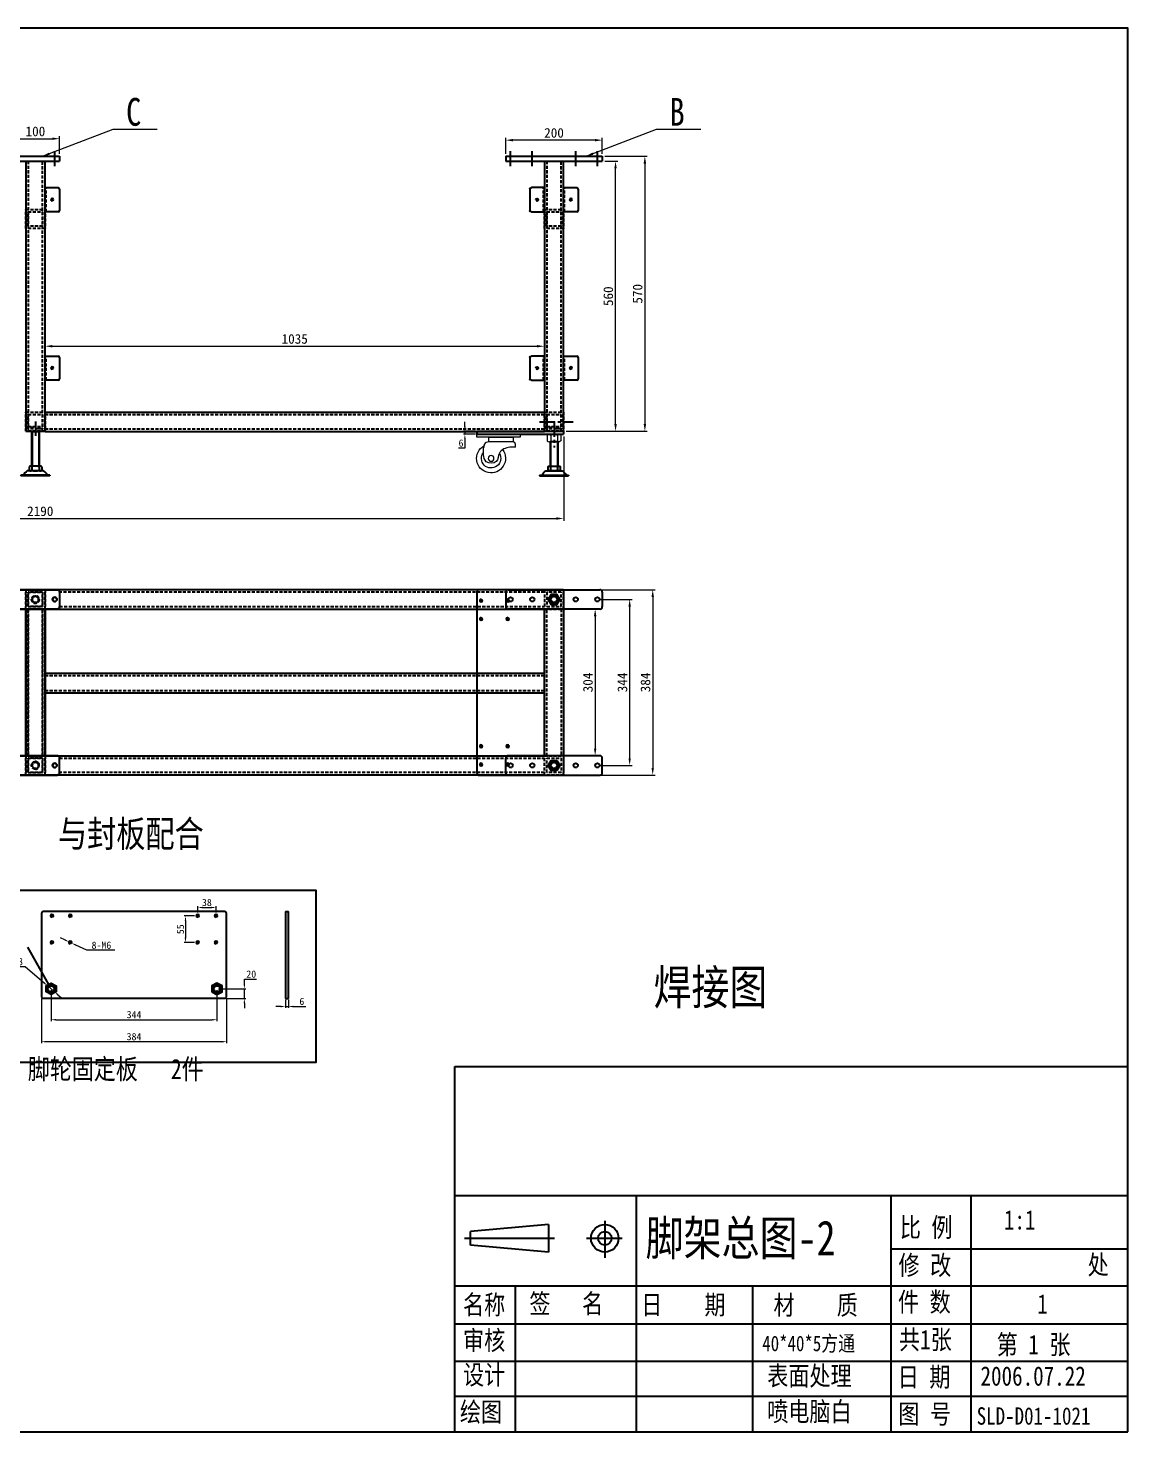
# Model space of a CAD drawing. Header units: millimetres. Extents: x -11986 to -4063, y -41123 to -36325.
# Drawn here: x -6343 to -4063, y -39234 to -36325 of the extents above; entities that cross this region are included whole.
import ezdxf

# ---------------------------------------------------------------- set-up
doc = ezdxf.new("R2010")
doc.units = ezdxf.units.MM
doc.linetypes.add('CENTER', pattern=[50.8, 31.75, -6.35, 6.35, -6.35])
doc.linetypes.add('DASHED2', pattern=[9.525, 6.35, -3.175])
doc.layers.add('DAS', color=4, linetype='DASHED2')
doc.layers.add('sol', color=7, linetype='Continuous', lineweight=20)
doc.styles.add('宋体', font='', dxfattribs={"width": 0.8})
doc.styles.get('宋体').set_extended_font_data('SimSun')
doc.dimstyles.new('ISO-25', dxfattribs={"dimtxt": 5, "dimasz": 4, "dimexe": 1.25, "dimexo": 1, "dimgap": 1, "dimtad": 1, "dimtoh": 1, "dimtxsty": 'Standard', "dimcen": 2.5, "dimclrd": 5, "dimclre": 5, "dimadec": 0, "dimazin": 0, "dimtfac": 1, "dimtmove": 0, "dimatfit": 3, "dimfxl": 1, "dimlwd": 9, "dimlwe": 9, "dimarcsym": 0})
doc.dimstyles.new('ISO-25$0', dxfattribs={"dimtxt": 2.5, "dimasz": 1.5, "dimexe": 1.25, "dimexo": 0.625, "dimtad": 1, "dimdec": 1, "dimzin": 1, "dimdsep": 46, "dimtxsty": 'Standard', "dimcen": 2.5, "dimclrd": 6, "dimclre": 6, "dimclrt": 6, "dimadec": 0, "dimazin": 0, "dimtfac": 1, "dimtdec": 4, "dimtmove": 0, "dimatfit": 3, "dimfxl": 1, "dimtolj": 1, "dimtzin": 0, "dimlwd": 9, "dimlwe": 9, "dimarcsym": 0})
doc.dimstyles.new('ISO-25$3', dxfattribs={"dimtxt": 5, "dimasz": 5, "dimexe": 3, "dimexo": 0.1, "dimtad": 1, "dimtih": 1, "dimtoh": 1, "dimdsep": 46, "dimtxsty": 'Standard', "dimcen": 2.5, "dimclrd": 5, "dimclre": 5, "dimadec": 0, "dimazin": 0, "dimtfac": 1, "dimtmove": 0, "dimatfit": 3, "dimfxl": 1, "dimarcsym": 0})

# ---------------------------------------------------------------- blocks, each defined once
blk = doc.blocks.new('A$C7281443F')
at = {"color": 1, "linetype": 'CENTER'}
for p, q in [((10, 559), (10, 590.1)), ((90, 559), (90, 590.1)), ((50, 29.9), (50, 0))]:
    blk.add_line(p, q, dxfattribs=at)
for p, q in [((0, 579.5), (100, 579.5)), ((0, 579.5), (0, 569.5)), ((0, 569.5), (100, 569.5)), ((30, 569.5), (30, 9.5)), ((70, 9.5), (70, 569.5)), ((100, 579.5), (100, 569.5)), ((30, 9.5), (70, 9.5))]:
    blk.add_line(p, q)
at = {"layer": 'DAS'}
for p, q in [((35, 569.5), (35, 9.5)), ((65, 9.5), (65, 569.5)), ((35, 19.5), (65, 19.5)), ((42, 19.5), (42, 9.5)), ((43.5, 19.5), (43.5, 9.5)), ((56.5, 19.5), (56.5, 9.5)), ((58, 19.5), (58, 9.5))]:
    blk.add_line(p, q, dxfattribs=at)
for points in [[(30, 469.5), (70, 469.5), (70, 429.5), (30, 429.5)], [(35, 464.5), (65, 464.5), (65, 434.5), (35, 434.5)], [(30, 49.5), (70, 49.5), (70, 9.5), (30, 9.5)], [(35, 44.5), (65, 44.5), (65, 14.5), (35, 14.5)]]:
    blk.add_lwpolyline(points, close=True, dxfattribs=at)
blk = doc.blocks.new('A$C2508060A')
for p, q in [((0, 5), (0, 95)), ((5, 100), (35, 100)), ((40, 95), (40, 5)), ((344, 95), (344, 5)), ((379, 100), (349, 100)), ((384, 5), (384, 95)), ((40, 70), (344, 70)), ((344, 30), (40, 30)), ((5, 0), (35, 0)), ((379, 0), (349, 0))]:
    blk.add_line(p, q)
for centre in [(20, 90), (20, 90), (364, 90), (20, 10), (364, 10)]:
    blk.add_circle(centre, 4.5)
for centre, start, end in [((5, 95), 90, 180), ((35, 95), 0, 90), ((349, 95), 90, 180), ((379, 95), 0, 90), ((5, 5), 180, 270), ((35, 5), 270, 0), ((349, 5), 180, 270), ((379, 5), 270, 0)]:
    blk.add_arc(centre, 5, start, end)
at = {"layer": 'DAS'}
for p, q in [((40, 65), (344, 65)), ((344, 35), (40, 35))]:
    blk.add_line(p, q, dxfattribs=at)
for points in [[(40, 30), (40, 70), (0, 70), (0, 30)], [(35, 35), (35, 65), (5, 65), (5, 35)], [(344, 30), (344, 70), (384, 70), (384, 30)], [(349, 35), (349, 65), (379, 65), (379, 35)]]:
    blk.add_lwpolyline(points, close=True, dxfattribs=at)
for centre in [(20, 50), (364, 50)]:
    blk.add_circle(centre, 6.5, dxfattribs=at)
for centre, start, end in [((20, 50), 180, 90), ((364, 50), 90, 0)]:
    blk.add_arc(centre, 8, start, end, dxfattribs=at)
blk = doc.blocks.new('A$C43643EE8')
for p, q in [((22, 92), (22, 20)), ((22, 92), (38, 92)), ((23, 92), (23, 20)), ((37, 92), (37, 20)), ((38, 92), (38, 20)), ((0, 1), (0, 0)), ((60, 1), (0, 1)), ((60, 0), (0, 0)), ((47, 10), (13, 10)), ((17, 18.5), (17, 11.5)), ((40.4, 20), (19.8, 20)), ((40.3, 20), (19.8, 20)), ((22.5, 18.5), (22.5, 11.5)), ((37.5, 18.5), (37.5, 11.5)), ((43, 18.5), (43, 11.5)), ((60, 1), (60, 0))]:
    blk.add_line(p, q)
for centre, radius, start, end in [((23.7, -7.5), 20.5, 121.3122, 155.4208), ((19.8, 16.7), 3.27, 32.7791, 147.2209), ((19.8, 13.3), 3.27, 212.7791, 327.2209), ((30, 0.5), 19.5, 67.3801, 112.6199), ((30, 29.5), 19.5, 247.3801, 292.6199), ((40.3, 16.7), 3.27, 32.7791, 147.2209), ((40.3, 13.3), 3.27, 212.7791, 327.2209), ((36.3, -7.5), 20.5, 24.5792, 58.6878)]:
    blk.add_arc(centre, radius, start, end)
blk = doc.blocks.new('*D1993')
at = {"color": 5, "lineweight": 9, "transparency": 16777216}
for p, q in [((-6377.6, -36585.6), (-6377.6, -36549.1)), ((-6362.6, -36554.1), (-6292.6, -36554.1)), ((-6277.6, -36585.6), (-6277.6, -36549.1))]:
    blk.add_line(p, q, dxfattribs=at)
at = {"color": 5, "transparency": 16777216}
for points in [[(-6362.6, -36551.6), (-6362.6, -36556.6), (-6377.6, -36554.1)], [(-6292.6, -36551.6), (-6292.6, -36556.6), (-6277.6, -36554.1)]]:
    blk.add_solid(points, dxfattribs=at)
at = {"layer": 'Defpoints', "color": 0, "transparency": 16777216}
for p in [(-6277.6, -36554.1), (-6377.6, -36590.6), (-6277.6, -36590.6)]:
    blk.add_point(p, dxfattribs=at)
at = {"color": 0, "transparency": 16777216, "insert": (-6327.6, -36539.1), "char_height": 20, "attachment_point": 5}
blk.add_mtext('100', dxfattribs=at)
blk = doc.blocks.new('*D1994')
at = {"color": 5, "lineweight": 9, "transparency": 16777216}
for p, q in [((-6307.6, -37115.6), (-6307.6, -36979.2)), ((-6292.6, -36984.2), (-5287.6, -36984.2)), ((-5272.6, -37115.6), (-5272.6, -36979.2))]:
    blk.add_line(p, q, dxfattribs=at)
at = {"color": 5, "transparency": 16777216}
for points in [[(-6292.6, -36981.7), (-6292.6, -36986.7), (-6307.6, -36984.2)], [(-5287.6, -36981.7), (-5287.6, -36986.7), (-5272.6, -36984.2)]]:
    blk.add_solid(points, dxfattribs=at)
at = {"layer": 'Defpoints', "color": 0, "transparency": 16777216}
for p in [(-5272.6, -36984.2), (-6307.6, -37120.6), (-5272.6, -37120.6)]:
    blk.add_point(p, dxfattribs=at)
at = {"color": 0, "transparency": 16777216, "insert": (-5790.1, -36969.2), "char_height": 20, "attachment_point": 5}
blk.add_mtext('1035', dxfattribs=at)
blk = doc.blocks.new('*D1995')
at = {"color": 5, "lineweight": 9, "transparency": 16777216}
for p, q in [((-5948.2, -38316), (-5891.5, -38316)), ((-5894.5, -38306), (-5894.5, -38296)), ((-5894.5, -38296), (-5869, -38296)), ((-5894.5, -38336), (-5894.5, -38316)), ((-5931.2, -38336), (-5891.5, -38336)), ((-5894.5, -38346), (-5894.5, -38356))]:
    blk.add_line(p, q, dxfattribs=at)
at = {"color": 5, "transparency": 16777216}
for points in [[(-5896.1, -38306), (-5892.8, -38306), (-5894.5, -38316)], [(-5896.1, -38346), (-5892.8, -38346), (-5894.5, -38336)]]:
    blk.add_solid(points, dxfattribs=at)
at = {"layer": 'Defpoints', "color": 0, "transparency": 16777216}
for p in [(-5951.2, -38316), (-5934.2, -38336), (-5894.5, -38336)]:
    blk.add_point(p, dxfattribs=at)
at = {"color": 0, "transparency": 16777216, "insert": (-5880.2, -38285.5), "char_height": 15, "attachment_point": 5}
blk.add_mtext('20', dxfattribs=at)
blk = doc.blocks.new('*D1996')
at = {"color": 5, "lineweight": 9, "transparency": 16777216}
for p, q in [((-6315.2, -38336), (-6315.2, -38428.6)), ((-5931.2, -38336), (-5931.2, -38428.6)), ((-5941.2, -38425.6), (-6305.2, -38425.6))]:
    blk.add_line(p, q, dxfattribs=at)
at = {"color": 5, "transparency": 16777216}
for points in [[(-6305.2, -38423.9), (-6305.2, -38427.2), (-6315.2, -38425.6)], [(-5941.2, -38423.9), (-5941.2, -38427.2), (-5931.2, -38425.6)]]:
    blk.add_solid(points, dxfattribs=at)
at = {"layer": 'Defpoints', "color": 0, "transparency": 16777216}
for p in [(-6315.2, -38333), (-5931.2, -38333), (-6315.2, -38425.6)]:
    blk.add_point(p, dxfattribs=at)
at = {"color": 0, "transparency": 16777216, "insert": (-6123.2, -38415.1), "char_height": 15, "attachment_point": 5}
blk.add_mtext('384', dxfattribs=at)
blk = doc.blocks.new('*D1969')
at = {"color": 5, "lineweight": 9, "transparency": 16777216}
for p, q in [((-6295.2, -38319), (-6295.2, -38383)), ((-5951.2, -38319), (-5951.2, -38383)), ((-6285.2, -38380), (-5961.2, -38380))]:
    blk.add_line(p, q, dxfattribs=at)
at = {"color": 5, "transparency": 16777216}
for points in [[(-6285.2, -38378.4), (-6285.2, -38381.7), (-6295.2, -38380)], [(-5961.2, -38378.4), (-5961.2, -38381.7), (-5951.2, -38380)]]:
    blk.add_solid(points, dxfattribs=at)
at = {"layer": 'Defpoints', "color": 0, "transparency": 16777216}
for p in [(-6295.2, -38316), (-5951.2, -38316), (-5951.2, -38380)]:
    blk.add_point(p, dxfattribs=at)
at = {"color": 0, "transparency": 16777216, "insert": (-6123.2, -38369.5), "char_height": 15, "attachment_point": 5}
blk.add_mtext('344', dxfattribs=at)
blk = doc.blocks.new('*D2002')
at = {"color": 5, "lineweight": 9, "transparency": 16777216}
for p, q in [((-5809.3, -38339), (-5809.3, -38355.6)), ((-5803.3, -38339), (-5803.3, -38355.6)), ((-5819.3, -38352.6), (-5829.3, -38352.6)), ((-5809.3, -38352.6), (-5803.3, -38352.6)), ((-5793.3, -38352.6), (-5767.3, -38352.6))]:
    blk.add_line(p, q, dxfattribs=at)
at = {"color": 5, "transparency": 16777216}
for points in [[(-5819.3, -38351), (-5819.3, -38354.3), (-5809.3, -38352.6)], [(-5793.3, -38351), (-5793.3, -38354.3), (-5803.3, -38352.6)]]:
    blk.add_solid(points, dxfattribs=at)
at = {"layer": 'Defpoints', "color": 0, "transparency": 16777216}
for p in [(-5809.3, -38336), (-5803.3, -38336), (-5803.3, -38352.6)]:
    blk.add_point(p, dxfattribs=at)
at = {"color": 0, "transparency": 16777216, "insert": (-5775.3, -38342.1), "char_height": 15, "attachment_point": 5}
blk.add_mtext('6', dxfattribs=at)
blk = doc.blocks.new('*D1970')
at = {"color": 5, "lineweight": 9, "transparency": 16777216}
for p, q in [((-6266.5, -38214.6), (-6275.5, -38210.3)), ((-6257.5, -38218.9), (-6253, -38221)), ((-6221.3, -38236.1), (-6243.9, -38225.3)), ((-6163.3, -38236.1), (-6221.3, -38236.1))]:
    blk.add_line(p, q, dxfattribs=at)
at = {"color": 5, "transparency": 16777216}
for points in [[(-6265.8, -38213.1), (-6267.2, -38216.1), (-6257.5, -38218.9)], [(-6243.2, -38223.8), (-6244.6, -38226.8), (-6253, -38221)]]:
    blk.add_solid(points, dxfattribs=at)
at = {"layer": 'Defpoints', "color": 0, "transparency": 16777216}
for p in [(-6257.5, -38218.9), (-6253, -38221)]:
    blk.add_point(p, dxfattribs=at)
at = {"color": 0, "transparency": 16777216, "insert": (-6190.8, -38225.6), "char_height": 15, "attachment_point": 5}
blk.add_mtext('8-M6', dxfattribs=at)
blk = doc.blocks.new('*D2003')
at = {"color": 5, "lineweight": 9, "transparency": 16777216}
for p, q in [((-5998.1, -38165), (-6019.5, -38165)), ((-6016.5, -38175), (-6016.5, -38210)), ((-5998.1, -38220), (-6019.5, -38220))]:
    blk.add_line(p, q, dxfattribs=at)
at = {"color": 5, "transparency": 16777216}
for points in [[(-6018.2, -38175), (-6014.9, -38175), (-6016.5, -38165)], [(-6018.2, -38210), (-6014.9, -38210), (-6016.5, -38220)]]:
    blk.add_solid(points, dxfattribs=at)
at = {"layer": 'Defpoints', "color": 0, "transparency": 16777216}
for p in [(-5995.1, -38165), (-6016.5, -38220), (-5995.1, -38220)]:
    blk.add_point(p, dxfattribs=at)
at = {"color": 0, "transparency": 16777216, "insert": (-6027, -38192.5), "char_height": 15, "attachment_point": 5, "rotation": 90}
blk.add_mtext('55', dxfattribs=at)
blk = doc.blocks.new('*D2004')
at = {"color": 5, "lineweight": 9, "transparency": 16777216}
for p, q in [((-5991.2, -38158.1), (-5991.2, -38144.5)), ((-5981.2, -38147.5), (-5963.2, -38147.5)), ((-5953.2, -38158.1), (-5953.2, -38144.5))]:
    blk.add_line(p, q, dxfattribs=at)
at = {"color": 5, "transparency": 16777216}
for points in [[(-5981.2, -38145.8), (-5981.2, -38149.1), (-5991.2, -38147.5)], [(-5963.2, -38145.8), (-5963.2, -38149.1), (-5953.2, -38147.5)]]:
    blk.add_solid(points, dxfattribs=at)
at = {"layer": 'Defpoints', "color": 0, "transparency": 16777216}
for p in [(-5991.2, -38161.1), (-5953.2, -38147.5), (-5953.2, -38161.1)]:
    blk.add_point(p, dxfattribs=at)
at = {"color": 0, "transparency": 16777216, "insert": (-5972.2, -38137), "char_height": 15, "attachment_point": 5}
blk.add_mtext('38', dxfattribs=at)
blk = doc.blocks.new('*D2005')
at = {"color": 5, "lineweight": 9, "transparency": 16777216}
for p, q in [((-6416.6, -38270), (-6348.6, -38270)), ((-6348.6, -38270), (-6309.6, -38303.6)), ((-6288.4, -38321.8), (-6302, -38310.1)), ((-6280.8, -38328.4), (-6273.2, -38334.9))]:
    blk.add_line(p, q, dxfattribs=at)
at = {"color": 5, "transparency": 16777216}
for points in [[(-6308.5, -38302.3), (-6310.7, -38304.8), (-6302, -38310.1)], [(-6279.7, -38327.1), (-6281.9, -38329.6), (-6288.4, -38321.8)]]:
    blk.add_solid(points, dxfattribs=at)
at = {"layer": 'Defpoints', "color": 0, "transparency": 16777216}
for p in [(-6302, -38310.1), (-6288.4, -38321.8)]:
    blk.add_point(p, dxfattribs=at)
at = {"color": 0, "transparency": 16777216, "insert": (-6384.1, -38259.5), "char_height": 15, "attachment_point": 5}
blk.add_mtext('2-∅18', dxfattribs=at)
blk = doc.blocks.new('A$C3BF5198F')
for p, q in [((3, 180), (0, 177)), ((0, 177), (0, 3)), ((381, 180), (3, 180)), ((384, 177), (381, 180)), ((384, 3), (384, 177)), ((0, 3), (3, 0)), ((381, 0), (384, 3)), ((381, 0), (3, 0))]:
    blk.add_line(p, q)
at = {"color": 1}
for p, q in [((22, 174.9), (22, 167.6)), ((60, 174.9), (60, 167.6)), ((324, 174.9), (324, 167.6)), ((362, 174.9), (362, 167.6)), ((25.9, 171), (18.7, 171)), ((63.9, 171), (56.7, 171)), ((320.1, 171), (327.3, 171)), ((358.1, 171), (365.3, 171)), ((22, 119.9), (22, 112.6)), ((60, 119.9), (60, 112.6)), ((324, 119.9), (324, 112.6)), ((362, 119.9), (362, 112.6)), ((25.9, 116), (18.7, 116)), ((63.9, 116), (56.7, 116)), ((320.1, 116), (327.3, 116)), ((358.1, 116), (365.3, 116))]:
    blk.add_line(p, q, dxfattribs=at)
for points in [[(30.4, 14), (20, 8), (9.6, 14), (9.6, 26), (20, 32), (30.4, 26)], [(353.6, 14), (364, 8), (374.4, 14), (374.4, 26), (364, 32), (353.6, 26)]]:
    blk.add_lwpolyline(points, close=True)
for centre, radius in [((22, 171), 2.1), ((60, 171), 2.1), ((324, 171), 2.1), ((362, 171), 2.1), ((22, 116), 2.1), ((60, 116), 2.1), ((324, 116), 2.1), ((362, 116), 2.1), ((20, 20), 9), ((20, 20), 6.5), ((364, 20), 9), ((364, 20), 6.5)]:
    blk.add_circle(centre, radius)
for centre, radius, start, end in [((22, 171), 3, 0, 270), ((60, 171), 3, 0, 270), ((324, 171), 3, 0, 270), ((362, 171), 3, 0, 270), ((22, 116), 3, 0, 270), ((60, 116), 3, 0, 270), ((324, 116), 3, 0, 270), ((362, 116), 3, 0, 270), ((20, 20), 7, 90, 0), ((364, 20), 7, 180, 90)]:
    blk.add_arc(centre, radius, start, end)
blk = doc.blocks.new('*D2006')
at = {"color": 5, "lineweight": 9, "transparency": 16777216}
for p, q in [((-5437.4, -37150.6), (-5437.4, -37140.6)), ((-5415.6, -37160.6), (-5440.4, -37160.6)), ((-5415.6, -37166.6), (-5440.4, -37166.6)), ((-5437.4, -37160.6), (-5437.4, -37166.6)), ((-5437.4, -37176.6), (-5437.4, -37195.5)), ((-5437.4, -37195.5), (-5450.4, -37195.5))]:
    blk.add_line(p, q, dxfattribs=at)
at = {"color": 5, "transparency": 16777216}
for points in [[(-5439, -37150.6), (-5435.7, -37150.6), (-5437.4, -37160.6)], [(-5439, -37176.6), (-5435.7, -37176.6), (-5437.4, -37166.6)]]:
    blk.add_solid(points, dxfattribs=at)
at = {"layer": 'Defpoints', "color": 0, "transparency": 16777216}
for p in [(-5437.4, -37160.6), (-5412.6, -37160.6), (-5412.6, -37166.6)]:
    blk.add_point(p, dxfattribs=at)
at = {"color": 0, "transparency": 16777216, "insert": (-5445.4, -37185), "char_height": 15, "attachment_point": 5}
blk.add_mtext('6', dxfattribs=at)
blk = doc.blocks.new('A$C39513CAB')
for p, q in [((22, 70), (22, 20)), ((22, 70), (38, 70)), ((23, 70), (23, 20)), ((37, 70), (37, 20)), ((38, 70), (38, 20)), ((0, 1), (0, 0)), ((60, 1), (0, 1)), ((60, 0), (0, 0)), ((47, 10), (13, 10)), ((17, 18.5), (17, 11.5)), ((40.4, 20), (19.8, 20)), ((40.2, 20), (19.8, 20)), ((22.5, 18.5), (22.5, 11.5)), ((37.5, 18.5), (37.5, 11.5)), ((43, 18.5), (43, 11.5)), ((60, 1), (60, 0))]:
    blk.add_line(p, q)
for centre, radius, start, end in [((23.7, -7.5), 20.5, 121.3122, 155.4208), ((19.8, 16.7), 3.27, 32.7791, 147.2209), ((19.8, 13.3), 3.27, 212.7791, 327.2209), ((30, 0.5), 19.5, 67.3801, 112.6199), ((30, 29.5), 19.5, 247.3801, 292.6199), ((40.2, 16.7), 3.27, 32.7791, 147.2209), ((40.2, 13.3), 3.27, 212.7791, 327.2209), ((36.3, -7.5), 20.5, 24.5792, 58.6878)]:
    blk.add_arc(centre, radius, start, end)
blk = doc.blocks.new('A$C2A1D355F')
at = {"layer": 'sol'}
for points in [[(0, 74), (90, 74), (90, 80), (0, 80)], [(0, 74), (90, 74), (90, 80), (0, 80)], [(15, 74), (15, 64), (65, 64), (65, 74)], [(15, 74), (15, 64), (65, 64), (65, 74)]]:
    blk.add_lwpolyline(points, close=True, dxfattribs=at)
blk.add_lwpolyline([(10, 53), (10, 59, -0.414214), (15, 64), (65, 64, -0.264021), (74.9, 59), (75.8, 53)], format="xyb", dxfattribs=at)
blk.add_lwpolyline([(10, 53), (10, 59, -0.414214), (15, 64), (65, 64, -0.264021), (74.9, 59), (75.8, 53)], format="xyb", dxfattribs=at)
blk.add_circle((60.5, 30), 6, dxfattribs=at)
blk.add_circle((60.5, 30), 6, dxfattribs=at)
for radius, start, end in [(30, 143.0433, 60.3435), (30, 143.0433, 60.3435), (20, 148.6994, 37.7044), (20, 148.6994, 37.7044)]:
    blk.add_arc((60.5, 30), radius, start, end, dxfattribs=at)
blk.add_spline([(10, 53), (21.5, 53), (43.2, 40.9), (49.7, 23.6), (70.3, 22.9), (76.2, 38.3), (75.8, 53)], degree=3, dxfattribs=at)
blk.add_spline([(10, 53), (21.5, 53), (43.2, 40.9), (49.7, 23.6), (70.3, 22.9), (76.2, 38.3), (75.8, 53)], degree=3, dxfattribs=at)
blk = doc.blocks.new('*D1971')
at = {"color": 5, "lineweight": 9, "transparency": 16777216}
for p, q in [((-5202.6, -37489), (-5043, -37489)), ((-5048, -37504), (-5048, -37858)), ((-5202.6, -37873), (-5043, -37873))]:
    blk.add_line(p, q, dxfattribs=at)
at = {"color": 5, "transparency": 16777216}
for points in [[(-5050.5, -37504), (-5045.5, -37504), (-5048, -37489)], [(-5050.5, -37858), (-5045.5, -37858), (-5048, -37873)]]:
    blk.add_solid(points, dxfattribs=at)
at = {"layer": 'Defpoints', "color": 0, "transparency": 16777216}
for p in [(-5207.6, -37489), (-5207.6, -37873), (-5048, -37873)]:
    blk.add_point(p, dxfattribs=at)
at = {"color": 0, "transparency": 16777216, "insert": (-5063, -37681), "char_height": 20, "attachment_point": 5, "rotation": 90}
blk.add_mtext('384', dxfattribs=at)
blk = doc.blocks.new('*D1972')
at = {"color": 5, "lineweight": 9, "transparency": 16777216}
for p, q in [((-5157.6, -37509), (-5090.8, -37509)), ((-5095.8, -37838), (-5095.8, -37524)), ((-5157.6, -37853), (-5090.8, -37853))]:
    blk.add_line(p, q, dxfattribs=at)
at = {"color": 5, "transparency": 16777216}
for points in [[(-5098.3, -37524), (-5093.3, -37524), (-5095.8, -37509)], [(-5098.3, -37838), (-5093.3, -37838), (-5095.8, -37853)]]:
    blk.add_solid(points, dxfattribs=at)
at = {"layer": 'Defpoints', "color": 0, "transparency": 16777216}
for p in [(-5162.6, -37509), (-5095.8, -37509), (-5162.6, -37853)]:
    blk.add_point(p, dxfattribs=at)
at = {"color": 0, "transparency": 16777216, "insert": (-5110.8, -37681), "char_height": 20, "attachment_point": 5, "rotation": 90}
blk.add_mtext('344', dxfattribs=at)
blk = doc.blocks.new('*D1973')
at = {"color": 5, "lineweight": 9, "transparency": 16777216}
for p, q in [((-5202.6, -37529), (-5162.3, -37529)), ((-5167.3, -37544), (-5167.3, -37818)), ((-5202.6, -37833), (-5162.3, -37833))]:
    blk.add_line(p, q, dxfattribs=at)
at = {"color": 5, "transparency": 16777216}
for points in [[(-5169.8, -37544), (-5164.8, -37544), (-5167.3, -37529)], [(-5169.8, -37818), (-5164.8, -37818), (-5167.3, -37833)]]:
    blk.add_solid(points, dxfattribs=at)
at = {"layer": 'Defpoints', "color": 0, "transparency": 16777216}
for p in [(-5207.6, -37529), (-5207.6, -37833), (-5167.3, -37833)]:
    blk.add_point(p, dxfattribs=at)
at = {"color": 0, "transparency": 16777216, "insert": (-5182.3, -37681), "char_height": 20, "attachment_point": 5, "rotation": 90}
blk.add_mtext('304', dxfattribs=at)
blk = doc.blocks.new('A$C3CC60F40')
for p, q in [((0, 50), (27, 50)), ((0, 0), (0, 50)), ((30, 47), (30, 3)), ((27, 0), (0, 0))]:
    blk.add_line(p, q)
blk.add_circle((15, 25), 2)
for centre, radius, start, end in [((27, 47), 3, 0, 90), ((15, 25), 2.5, 0, 270), ((27, 3), 3, 270, 0)]:
    blk.add_arc(centre, radius, start, end)
at = {"layer": 'DAS'}
blk.add_line((2, 0), (2, 50), dxfattribs=at)
blk = doc.blocks.new('*D2007')
at = {"color": 5, "lineweight": 9, "transparency": 16777216}
for p, q in [((-7422.6, -37165.6), (-7422.6, -37346.3)), ((-5232.6, -37171.6), (-5232.6, -37346.3)), ((-7407.6, -37341.3), (-5247.6, -37341.3))]:
    blk.add_line(p, q, dxfattribs=at)
at = {"color": 5, "transparency": 16777216}
for points in [[(-7407.6, -37338.8), (-7407.6, -37343.8), (-7422.6, -37341.3)], [(-5247.6, -37338.8), (-5247.6, -37343.8), (-5232.6, -37341.3)]]:
    blk.add_solid(points, dxfattribs=at)
at = {"layer": 'Defpoints', "color": 0, "transparency": 16777216}
for p in [(-7422.6, -37160.6), (-5232.6, -37166.6), (-5232.6, -37341.3)]:
    blk.add_point(p, dxfattribs=at)
at = {"color": 0, "transparency": 16777216, "insert": (-6317.6, -37326.3), "char_height": 20, "attachment_point": 5}
blk.add_mtext('2190', dxfattribs=at)
blk = doc.blocks.new('A$C4232479D')
at = {"color": 1, "linetype": 'CENTER'}
for p, q in [((10, 559), (10, 590.1)), ((55, 559), (55, 590.1)), ((145, 559), (145, 590.1)), ((190, 559), (190, 590.1)), ((100, 29.9), (100, 0))]:
    blk.add_line(p, q, dxfattribs=at)
for p, q in [((0, 579.5), (200, 579.5)), ((0, 579.5), (0, 569.5)), ((0, 569.5), (200, 569.5)), ((80, 569.5), (80, 9.5)), ((120, 9.5), (120, 569.5)), ((200, 579.5), (200, 569.5)), ((80, 9.5), (120, 9.5))]:
    blk.add_line(p, q)
at = {"layer": 'DAS'}
for p, q in [((85, 569.5), (85, 9.5)), ((115, 9.5), (115, 569.5)), ((85, 19.5), (115, 19.5)), ((92, 19.5), (92, 9.5)), ((93.5, 19.5), (93.5, 9.5)), ((106.5, 19.5), (106.5, 9.5)), ((108, 19.5), (108, 9.5))]:
    blk.add_line(p, q, dxfattribs=at)
for points in [[(80, 469.5), (120, 469.5), (120, 429.5), (80, 429.5)], [(85, 464.5), (115, 464.5), (115, 434.5), (85, 434.5)], [(80, 49.5), (120, 49.5), (120, 9.5), (80, 9.5)], [(85, 44.5), (115, 44.5), (115, 14.5), (85, 14.5)]]:
    blk.add_lwpolyline(points, close=True, dxfattribs=at)
blk = doc.blocks.new('*D1999')
at = {"color": 5, "lineweight": 9, "transparency": 16777216}
for p, q in [((-5147.6, -36600.6), (-5120.1, -36600.6)), ((-5125.1, -37145.6), (-5125.1, -36615.6)), ((-5227.6, -37160.6), (-5120.1, -37160.6))]:
    blk.add_line(p, q, dxfattribs=at)
at = {"color": 5, "transparency": 16777216}
for points in [[(-5127.6, -36615.6), (-5122.6, -36615.6), (-5125.1, -36600.6)], [(-5127.6, -37145.6), (-5122.6, -37145.6), (-5125.1, -37160.6)]]:
    blk.add_solid(points, dxfattribs=at)
at = {"layer": 'Defpoints', "color": 0, "transparency": 16777216}
for p in [(-5152.6, -36600.6), (-5125.1, -36600.6), (-5232.6, -37160.6)]:
    blk.add_point(p, dxfattribs=at)
at = {"color": 0, "transparency": 16777216, "insert": (-5140.1, -36880.6), "char_height": 20, "attachment_point": 5, "rotation": 90}
blk.add_mtext('560', dxfattribs=at)
blk = doc.blocks.new('*D2000')
at = {"color": 5, "lineweight": 9, "transparency": 16777216}
for p, q in [((-5147.6, -36590.6), (-5059.3, -36590.6)), ((-5064.3, -36605.6), (-5064.3, -37145.6)), ((-5227.6, -37160.6), (-5059.3, -37160.6))]:
    blk.add_line(p, q, dxfattribs=at)
at = {"color": 5, "transparency": 16777216}
for points in [[(-5066.8, -36605.6), (-5061.8, -36605.6), (-5064.3, -36590.6)], [(-5066.8, -37145.6), (-5061.8, -37145.6), (-5064.3, -37160.6)]]:
    blk.add_solid(points, dxfattribs=at)
at = {"layer": 'Defpoints', "color": 0, "transparency": 16777216}
for p in [(-5152.6, -36590.6), (-5232.6, -37160.6), (-5064.3, -37160.6)]:
    blk.add_point(p, dxfattribs=at)
at = {"color": 0, "transparency": 16777216, "insert": (-5079.3, -36875.6), "char_height": 20, "attachment_point": 5, "rotation": 90}
blk.add_mtext('570', dxfattribs=at)
blk = doc.blocks.new('*D2001')
at = {"color": 5, "lineweight": 9, "transparency": 16777216}
for p, q in [((-5352.6, -36585.6), (-5352.6, -36552.2)), ((-5167.6, -36557.2), (-5337.6, -36557.2)), ((-5152.6, -36585.6), (-5152.6, -36552.2))]:
    blk.add_line(p, q, dxfattribs=at)
at = {"color": 5, "transparency": 16777216}
for points in [[(-5337.6, -36554.7), (-5337.6, -36559.7), (-5352.6, -36557.2)], [(-5167.6, -36554.7), (-5167.6, -36559.7), (-5152.6, -36557.2)]]:
    blk.add_solid(points, dxfattribs=at)
at = {"layer": 'Defpoints', "color": 0, "transparency": 16777216}
for p in [(-5352.6, -36557.2), (-5352.6, -36590.6), (-5152.6, -36590.6)]:
    blk.add_point(p, dxfattribs=at)
at = {"color": 0, "transparency": 16777216, "insert": (-5252.6, -36542.2), "char_height": 20, "attachment_point": 5}
blk.add_mtext('200', dxfattribs=at)
blk = doc.blocks.new('A$C042B4090')
for p, q in [((0, 379), (0, 349)), ((5, 384), (195, 384)), ((200, 379), (200, 349)), ((195, 344), (5, 344)), ((80, 40), (80, 344)), ((120, 344), (120, 40)), ((0, 5), (0, 35)), ((195, 40), (5, 40)), ((200, 5), (200, 35)), ((5, 0), (195, 0))]:
    blk.add_line(p, q)
for centre in [(10, 364), (55, 364), (145, 364), (190, 364), (10, 20), (55, 20), (145, 20), (190, 20)]:
    blk.add_circle(centre, 4.5)
for centre, start, end in [((5, 379), 90, 180), ((195, 379), 0, 90), ((5, 349), 180, 270), ((195, 349), 270, 0), ((5, 35), 90, 180), ((195, 35), 0, 90), ((5, 5), 180, 270), ((195, 5), 270, 0)]:
    blk.add_arc(centre, 5, start, end)
at = {"layer": 'DAS'}
for p, q in [((85, 40), (85, 344)), ((115, 344), (115, 40))]:
    blk.add_line(p, q, dxfattribs=at)
for points in [[(80, 344), (120, 344), (120, 384), (80, 384)], [(85, 349), (115, 349), (115, 379), (85, 379)], [(80, 40), (120, 40), (120, 0), (80, 0)], [(85, 35), (115, 35), (115, 5), (85, 5)]]:
    blk.add_lwpolyline(points, close=True, dxfattribs=at)
for centre in [(100, 364), (100, 20)]:
    blk.add_circle(centre, 6.5, dxfattribs=at)
for centre, start, end in [((100, 364), 90, 0), ((100, 20), 0, 270)]:
    blk.add_arc(centre, 8, start, end, dxfattribs=at)

msp = doc.modelspace()

# ---------------------------------------------------------------- linework, layer by layer
for p, q in [((-6307.619, -37120.616), (-5272.619, -37120.616)), ((-6307.619, -37160.616), (-5272.619, -37160.616)), ((-5232.619, -37160.616), (-5412.619, -37160.616)), ((-5412.619, -37160.616), (-5412.619, -37166.616)), ((-5412.619, -37166.616), (-5232.619, -37166.616)), ((-5232.619, -37160.616), (-5272.619, -37160.616)), ((-5232.619, -37160.616), (-5232.619, -37166.616)), ((-5272.619, -37488.966), (-6282.619, -37488.966)), ((-6282.619, -37528.966), (-5272.619, -37528.966)), ((-5272.619, -37662.43), (-6307.619, -37662.43)), ((-6307.619, -37702.43), (-5272.619, -37702.43)), ((-6307.619, -37832.966), (-5272.619, -37832.966)), ((-5272.619, -37872.966), (-6282.619, -37872.966)), ((-6312.217, -38155.965), (-6315.217, -38158.965)), ((-6315.217, -38158.965), (-6315.217, -38332.965)), ((-5934.217, -38155.965), (-6312.217, -38155.965)), ((-5931.217, -38158.965), (-5934.217, -38155.965)), ((-5931.217, -38332.965), (-5931.217, -38158.965)), ((-5809.325, -38155.965), (-5803.325, -38155.965)), ((-5809.325, -38155.965), (-5809.325, -38335.965)), ((-5803.325, -38335.965), (-5803.325, -38155.965)), ((-6315.217, -38332.965), (-6312.217, -38335.965)), ((-5934.217, -38335.965), (-6312.217, -38335.965)), ((-5934.217, -38335.965), (-5931.217, -38332.965)), ((-5809.325, -38335.965), (-5803.325, -38335.965)), ((-4387.732, -39234.237), (-4387.732, -38744.413)), ((-5458.051, -39010.231), (-4553.816, -39010.231)), ((-5458.051, -39010.231), (-4062.981, -39010.231)), ((-4553.816, -39010.231), (-4062.981, -39010.231)), ((-5458.051, -39087.663), (-4062.981, -39087.663)), ((-5458.051, -39160.178), (-4062.981, -39160.178))]:
    msp.add_line(p, q)
at = {"color": 1, "linetype": 'CENTER'}
for p, q in [((-5282.823, -37140.616), (-5213.252, -37140.616)), ((-5252.619, -37140.144), (-5252.619, -37194.031))]:
    msp.add_line(p, q, dxfattribs=at)
at = {"color": 1}
for p, q in [((-6289.29, -38164.965), (-6296.536, -38164.965)), ((-6293.217, -38161.089), (-6293.217, -38168.399)), ((-6251.29, -38164.965), (-6258.536, -38164.965)), ((-6255.217, -38161.089), (-6255.217, -38168.399)), ((-5995.144, -38164.965), (-5987.897, -38164.965)), ((-5991.217, -38161.089), (-5991.217, -38168.399)), ((-5957.144, -38164.965), (-5949.897, -38164.965)), ((-5953.217, -38161.089), (-5953.217, -38168.399)), ((-6289.29, -38219.965), (-6296.536, -38219.965)), ((-6293.217, -38216.089), (-6293.217, -38223.399)), ((-6251.29, -38219.965), (-6258.536, -38219.965)), ((-6255.217, -38216.089), (-6255.217, -38223.399)), ((-5995.144, -38219.965), (-5987.897, -38219.965)), ((-5991.217, -38216.089), (-5991.217, -38223.399)), ((-5957.144, -38219.965), (-5949.897, -38219.965)), ((-5953.217, -38216.089), (-5953.217, -38223.399))]:
    msp.add_line(p, q, dxfattribs=at)
at = {"color": 5}
msp.add_line((-6343.745, -38229.351), (-6300.413, -38306.965), dxfattribs=at)
at = {"color": 0}
for p, q in [((-5458.051, -39234.237), (-5458.051, -38477.185)), ((-5458.051, -38477.185), (-4062.981, -38477.185)), ((-5458.051, -38744.413), (-4062.981, -38744.413)), ((-5081.382, -38931.284), (-5081.382, -38744.413)), ((-4553.816, -39234.237), (-4553.816, -38744.413)), ((-5264.004, -38804.281), (-5425.4, -38818.943)), ((-5264.004, -38804.281), (-5264.004, -38861.598)), ((-5147.385, -38797.054), (-5147.385, -38873.394)), ((-5438.441, -38832.939), (-5251.31, -38832.939)), ((-5425.4, -38846.935), (-5425.4, -38818.943)), ((-5185.223, -38832.939), (-5111.561, -38832.939)), ((-5264.004, -38861.598), (-5425.4, -38846.935)), ((-4553.816, -38854.626), (-4062.981, -38854.626)), ((-5458.051, -38931.284), (-4062.981, -38931.284)), ((-5458.051, -38931.284), (-4062.981, -38931.284)), ((-5458.051, -38931.284), (-5081.382, -38931.284)), ((-5458.051, -38931.284), (-5081.382, -38931.284)), ((-5332.494, -39234.237), (-5332.494, -38931.284)), ((-5081.382, -39234.237), (-5081.382, -38931.284)), ((-4840.485, -39234.237), (-4840.485, -38931.284))]:
    msp.add_line(p, q, dxfattribs=at)
for points in [[(-4062.981, -39234.237), (-4062.981, -36324.896), (-8177.62, -36324.896), (-8177.62, -39234.237)], [(-6284.825, -38321.965), (-6295.217, -38327.965), (-6305.609, -38321.965), (-6305.609, -38309.965), (-6295.217, -38303.965), (-6284.825, -38309.965)], [(-5961.609, -38321.965), (-5951.217, -38327.965), (-5940.825, -38321.965), (-5940.825, -38309.965), (-5951.217, -38303.965), (-5961.609, -38309.965)]]:
    msp.add_lwpolyline(points, close=True)
at = {"color": 1}
msp.add_lwpolyline([(-6537.303, -38111.676), (-5746.618, -38111.676), (-5746.618, -38468.831), (-6537.303, -38468.831)], dxfattribs=at)
for centre, radius in [((-6293.217, -38164.965), 2.1), ((-6255.217, -38164.965), 2.1), ((-5991.217, -38164.965), 2.1), ((-5953.217, -38164.965), 2.1), ((-6293.217, -38219.965), 2.1), ((-6255.217, -38219.965), 2.1), ((-5991.217, -38219.965), 2.1), ((-5953.217, -38219.965), 2.1), ((-6295.217, -38315.965), 9), ((-6295.217, -38315.965), 6.5), ((-5951.217, -38315.965), 9), ((-5951.217, -38315.965), 6.5)]:
    msp.add_circle(centre, radius)
at = {"color": 0}
for radius in [28.541, 13.996]:
    msp.add_circle((-5147.385, -38832.939), radius, dxfattribs=at)
for centre, radius, start, end in [((-6293.217, -38164.965), 3, 0, 270), ((-6255.217, -38164.965), 3, 0, 270), ((-5991.217, -38164.965), 3, 0, 270), ((-5953.217, -38164.965), 3, 0, 270), ((-6293.217, -38219.965), 3, 0, 270), ((-6255.217, -38219.965), 3, 0, 270), ((-5991.217, -38219.965), 3, 0, 270), ((-5953.217, -38219.965), 3, 0, 270), ((-6295.217, -38315.965), 7, 90, 0), ((-5951.217, -38315.965), 7, 180, 90)]:
    msp.add_arc(centre, radius, start, end)
at = {"layer": 'DAS'}
for p, q in [((-6307.619, -37125.616), (-5272.619, -37125.616)), ((-6307.619, -37155.616), (-5272.619, -37155.616)), ((-5272.619, -37493.966), (-6277.619, -37493.966)), ((-6277.619, -37523.966), (-5272.619, -37523.966)), ((-5272.619, -37667.43), (-6307.619, -37667.43)), ((-6307.619, -37697.43), (-5272.619, -37697.43)), ((-6277.838, -37837.966), (-5272.619, -37837.966)), ((-5272.619, -37867.966), (-6277.619, -37867.966))]:
    msp.add_line(p, q, dxfattribs=at)
at = {"layer": 'sol'}
for p, q in [((-5266.476, -37168.616), (-5266.476, -37180.616)), ((-5263.011, -37166.616), (-5242.227, -37166.616)), ((-5259.547, -37168.616), (-5259.547, -37180.616)), ((-5245.691, -37168.616), (-5245.691, -37180.616)), ((-5238.763, -37168.616), (-5238.763, -37180.616)), ((-5263.011, -37182.616), (-5242.227, -37182.616))]:
    msp.add_line(p, q, dxfattribs=at)
for points in [[(-5266.476, -37168.616), (-5263.011, -37166.616), (-5259.547, -37168.616)], [(-5266.476, -37180.616), (-5263.011, -37182.616), (-5259.547, -37180.616)], [(-5259.547, -37168.616), (-5252.619, -37166.616), (-5245.691, -37168.616)], [(-5259.547, -37180.616), (-5252.619, -37182.616), (-5245.691, -37180.616)], [(-5238.763, -37168.616), (-5242.227, -37166.616), (-5245.691, -37168.616)], [(-5238.763, -37180.616), (-5242.227, -37182.616), (-5245.691, -37180.616)]]:
    msp.add_spline(points, degree=3, dxfattribs=at)

# ---------------------------------------------------------------- block references
for name, p in [('A$C7281443F', (-6377.619, -37170.09)), ('A$C4232479D', (-5352.619, -37170.09)), ('A$C3CC60F40', (-6307.619, -36705.616)), ('A$C3CC60F40', (-5232.619, -36705.616)), ('A$C3CC60F40', (-6307.619, -37054.616)), ('A$C3CC60F40', (-5232.619, -37054.616)), ('A$C43643EE8', (-6357.619, -37252.616)), ('A$C042B4090', (-5352.619, -37872.966))]:
    msp.add_blockref(name, p)
at = {"xscale": -1}
for name, p in [('A$C3CC60F40', (-5272.619, -36705.616)), ('A$C3CC60F40', (-5272.619, -37054.616)), ('A$C2A1D355F', (-5322.619, -37246.615)), ('A$C39513CAB', (-5222.619, -37252.616))]:
    msp.add_blockref(name, p, dxfattribs=at)
at = {"rotation": 90}
for name, p in [('A$C2508060A', (-6277.619, -37872.966)), ('A$C3BF5198F', (-5232.619, -37872.966))]:
    msp.add_blockref(name, p, dxfattribs=at)
at = {"xscale": -1, "rotation": 270}
msp.add_blockref('A$C2508060A', (-6377.619, -37872.966), dxfattribs=at)

# ---------------------------------------------------------------- texts
at = {"color": 0, "style": '宋体', "width": 0.8}
for s, height, p in [('C', 57.573, (-6139.56, -36527.263)), ('B', 57.573, (-5013.072, -36527.263)), ('与封板配合', 55.3584, (-6280.788, -38022.26)), ('焊接图', 71.966, (-5046.265, -38348.412)), ('脚轮固定板   2件', 41.7656, (-6343.212, -38503.042)), ('脚架总图-2', 72.1949, (-5062.768, -38868.361)), ('比 例', 40.1083, (-4535.871, -38830.332)), ('修 改', 40.1083, (-4538.539, -38908.645)), ('名称', 40.1083, (-5441.234, -38990.706)), ('签   名', 40.1083, (-5303.628, -38988.465)), ('日    期', 40.1083, (-5071.949, -38990.706)), ('材    质', 40.1083, (-4797.617, -38991.376)), ('件 数', 40.1083, (-4539.612, -38985.053))]:
    msp.add_text(s, height=height, dxfattribs=at).set_placement(p)
at = {"style": '宋体', "width": 0.8}
for s, height, p in [('1:1', 40.1083, (-4320.114, -38814.859)), ('处', 40.108, (-4146.489, -38907.689)), ('1', 40.108, (-4250.948, -38989.076)), ('审核', 40.1083, (-5441.234, -39064.493)), ('40*40*5方通', 32.0866, (-4820.858, -39066.926)), ('共1张', 40.1083, (-4537.555, -39062.81)), ('第 1 张', 40.1083, (-4335.077, -39073.257)), ('设计', 40.1083, (-5441.234, -39135.885)), ('表面处理', 40.1083, (-4810.692, -39137.956)), ('日 期', 40.1083, (-4540.221, -39140.385)), ('2006.07.22', 40.1083, (-4368.579, -39138.411)), ('绘图', 40.1083, (-5447.713, -39212.792)), ('喷电脑白', 40.1083, (-4810.692, -39212.014)), ('图 号', 40.1083, (-4538.931, -39217.005)), ('SLD-D01-1021', 36.09744, (-4376.448, -39219.199))]:
    msp.add_text(s, height=height, dxfattribs=at).set_placement(p)

# ---------------------------------------------------------------- dimensions: what is measured, and where the dimension line sits
for base, p1, p2, override, picture, middle in [((-6277.619, -36554.147), (-6377.619, -36590.616), (-6277.619, -36590.616), {"dimtxt": 20, "dimasz": 15, "dimexe": 5, "dimexo": 5, "dimgap": 5, "dimtoh": 1, "dimdec": 2, "dimzin": 8, "dimclrd": 5, "dimclre": 5, "dimclrt": 0, "dimtdec": 2, "dimtolj": 0, "dimtzin": 8}, '*D1993', (-6327.619, -36539.147)), ((-5352.619, -36557.189), (-5152.619, -36590.616), (-5352.619, -36590.616), {"dimtxt": 20, "dimasz": 15, "dimexe": 5, "dimexo": 5, "dimgap": 5, "dimtoh": 1, "dimdec": 2, "dimzin": 8, "dimclrd": 5, "dimclre": 5, "dimclrt": 0, "dimtdec": 2, "dimtolj": 0, "dimtzin": 8}, '*D2001', (-5252.619, -36542.189)), ((-5272.619, -36984.165), (-6307.619, -37120.616), (-5272.619, -37120.616), {"dimtxt": 20, "dimasz": 15, "dimexe": 5, "dimexo": 5, "dimgap": 5, "dimtoh": 1, "dimdec": 2, "dimzin": 8, "dimclrd": 5, "dimclre": 5, "dimclrt": 0, "dimtdec": 2, "dimtolj": 0, "dimtzin": 8}, '*D1994', (-5790.119, -36969.165)), ((-5953.217, -38147.453), (-5991.217, -38161.089), (-5953.217, -38161.089), {"dimtxt": 15, "dimasz": 10, "dimexe": 3, "dimexo": 3, "dimgap": 3, "dimtoh": 1, "dimdec": 2, "dimzin": 8, "dimclrd": 5, "dimclre": 5, "dimclrt": 0, "dimtdec": 2, "dimtolj": 0, "dimtzin": 8}, '*D2004', (-5972.217, -38136.953)), ((-5951.217, -38380.044), (-6295.217, -38315.965), (-5951.217, -38315.965), {"dimtxt": 15, "dimasz": 10, "dimexe": 3, "dimexo": 3, "dimgap": 3, "dimtoh": 1, "dimdec": 2, "dimzin": 8, "dimclrd": 5, "dimclre": 5, "dimclrt": 0, "dimtdec": 2, "dimtolj": 0, "dimtzin": 8}, '*D1969', (-6123.217, -38369.544)), ((-6315.217, -38425.577), (-5931.217, -38332.965), (-6315.217, -38332.965), {"dimtxt": 15, "dimasz": 10, "dimexe": 3, "dimexo": 3, "dimgap": 3, "dimtoh": 1, "dimdec": 2, "dimzin": 8, "dimclrd": 5, "dimclre": 5, "dimclrt": 0, "dimtdec": 2, "dimtolj": 0, "dimtzin": 8}, '*D1996', (-6123.217, -38415.077)), ((-5803.325, -38352.624), (-5809.325, -38335.965), (-5803.325, -38335.965), {"dimtxt": 15, "dimasz": 10, "dimexe": 3, "dimexo": 3, "dimgap": 3, "dimtoh": 1, "dimdec": 2, "dimzin": 8, "dimclrd": 5, "dimclre": 5, "dimclrt": 0, "dimtdec": 2, "dimtolj": 0, "dimtzin": 8}, '*D2002', (-5775.325, -38342.124))]:
    dim = msp.add_linear_dim(base=base, p1=p1, p2=p2, dimstyle='ISO-25$0', override=override)
    dim.commit()
    dim.dimension.update_dxf_attribs({"geometry": picture, "text_midpoint": middle})
for base, p1, p2, override, picture, middle in [((-5064.263, -37160.616), (-5152.619, -36590.616), (-5232.619, -37160.616), {"dimtxt": 20, "dimasz": 15, "dimexe": 5, "dimexo": 5, "dimgap": 5, "dimtoh": 1, "dimdec": 2, "dimzin": 8, "dimclrd": 5, "dimclre": 5, "dimclrt": 0, "dimtdec": 2, "dimtolj": 0, "dimtzin": 8}, '*D2000', (-5079.263, -36875.616)), ((-5125.074, -36600.616), (-5232.619, -37160.616), (-5152.619, -36600.616), {"dimtxt": 20, "dimasz": 15, "dimexe": 5, "dimexo": 5, "dimgap": 5, "dimtoh": 1, "dimdec": 2, "dimzin": 8, "dimclrd": 5, "dimclre": 5, "dimclrt": 0, "dimtdec": 2, "dimtolj": 0, "dimtzin": 8}, '*D1999', (-5140.074, -36880.616)), ((-5048.015, -37872.966), (-5207.619, -37488.966), (-5207.619, -37872.966), {"dimtxt": 20, "dimasz": 15, "dimexe": 5, "dimexo": 5, "dimgap": 5, "dimtoh": 1, "dimdec": 2, "dimzin": 8, "dimclrd": 5, "dimclre": 5, "dimclrt": 0, "dimtdec": 2, "dimtolj": 0, "dimtzin": 8}, '*D1971', (-5063.015, -37680.966)), ((-5167.275, -37832.966), (-5207.619, -37528.966), (-5207.619, -37832.966), {"dimtxt": 20, "dimasz": 15, "dimexe": 5, "dimexo": 5, "dimgap": 5, "dimtoh": 1, "dimdec": 2, "dimzin": 8, "dimclrd": 5, "dimclre": 5, "dimclrt": 0, "dimtdec": 2, "dimtolj": 0, "dimtzin": 8}, '*D1973', (-5182.275, -37680.966)), ((-5095.842, -37508.966), (-5162.619, -37852.966), (-5162.619, -37508.966), {"dimtxt": 20, "dimasz": 15, "dimexe": 5, "dimexo": 5, "dimgap": 5, "dimtoh": 1, "dimdec": 2, "dimzin": 8, "dimclrd": 5, "dimclre": 5, "dimclrt": 0, "dimtdec": 2, "dimtolj": 0, "dimtzin": 8}, '*D1972', (-5110.842, -37680.966)), ((-6016.535, -38219.965), (-5995.144, -38164.965), (-5995.144, -38219.965), {"dimtxt": 15, "dimasz": 10, "dimexe": 3, "dimexo": 3, "dimgap": 3, "dimtoh": 1, "dimdec": 2, "dimzin": 8, "dimclrd": 5, "dimclre": 5, "dimclrt": 0, "dimtdec": 2, "dimtolj": 0, "dimtzin": 8}, '*D2003', (-6027.035, -38192.465))]:
    dim = msp.add_linear_dim(base=base, p1=p1, p2=p2, angle=90, dimstyle='ISO-25$0', override=override)
    dim.commit()
    dim.dimension.update_dxf_attribs({"geometry": picture, "text_midpoint": middle})
for base, p1, p2, angle, picture, middle in [((-5437.383, -37160.616), (-5412.619, -37166.616), (-5412.619, -37160.616), 90, '*D2006', (-5445.383, -37195.493)), ((-5894.478, -38335.965), (-5951.217, -38315.965), (-5934.217, -38335.965), 270, '*D1995', (-5880.228, -38295.965))]:
    dim = msp.add_linear_dim(base=base, p1=p1, p2=p2, angle=angle, dimstyle='ISO-25$0', override={"dimtxt": 15, "dimasz": 10, "dimexe": 3, "dimexo": 3, "dimgap": 3, "dimtoh": 1, "dimdec": 2, "dimzin": 8, "dimclrd": 5, "dimclre": 5, "dimclrt": 0, "dimtdec": 2, "dimtolj": 0, "dimtzin": 8})
    dim.commit()
    dim.dimension.update_dxf_attribs({"geometry": picture, "text_midpoint": middle, "dimtype": 160})
dim = msp.add_linear_dim(base=(-5232.619, -37341.348), p1=(-7422.619, -37160.616), p2=(-5232.619, -37166.616), dimstyle='ISO-25$0', override={"dimtxt": 20, "dimasz": 15, "dimexe": 5, "dimexo": 5, "dimgap": 5, "dimtoh": 1, "dimdec": 2, "dimzin": 8, "dimclrd": 5, "dimclre": 5, "dimclrt": 0, "dimtdec": 2, "dimtolj": 0, "dimtzin": 8})
dim.commit()
dim.dimension.update_dxf_attribs({"geometry": '*D2007', "text_midpoint": (-6317.619, -37341.348), "dimtype": 160})
dim = msp.add_diameter_dim_2p(p1=(-6257.475, -38218.892), p2=(-6252.959, -38221.038), text='8-M6', dimstyle='ISO-25$3', override={"dimtxt": 15, "dimasz": 10, "dimexo": 3, "dimgap": 3, "dimtih": 0, "dimlwd": 9, "dimlwe": 9})
dim.commit()
dim.dimension.update_dxf_attribs({"geometry": '*D1970', "text_midpoint": (-6190.847, -38225.561)})
dim = msp.add_diameter_dim_2p(p1=(-6288.398, -38321.839), p2=(-6302.036, -38310.091), text='2-<>', dimstyle='ISO-25$3', override={"dimtxt": 15, "dimasz": 10, "dimexo": 3, "dimgap": 3, "dimtih": 0, "dimlwd": 9, "dimlwe": 9})
dim.commit()
dim.dimension.update_dxf_attribs({"geometry": '*D2005', "text_midpoint": (-6384.064, -38270.012), "dimtype": 163})

# ---------------------------------------------------------------- leaders
for points in [[(-6312.63, -36590.616), (-6166.676, -36534.129), (-6075.018, -36534.129)], [(-5186.141, -36590.616), (-5040.187, -36534.129), (-4948.53, -36534.129)]]:
    msp.add_leader(points, dimstyle='ISO-25', override={"dimtxt": 20, "dimasz": 15, "dimexe": 5, "dimexo": 5, "dimgap": 5, "dimdsep": 46})

doc.saveas('drawing.dxf')
